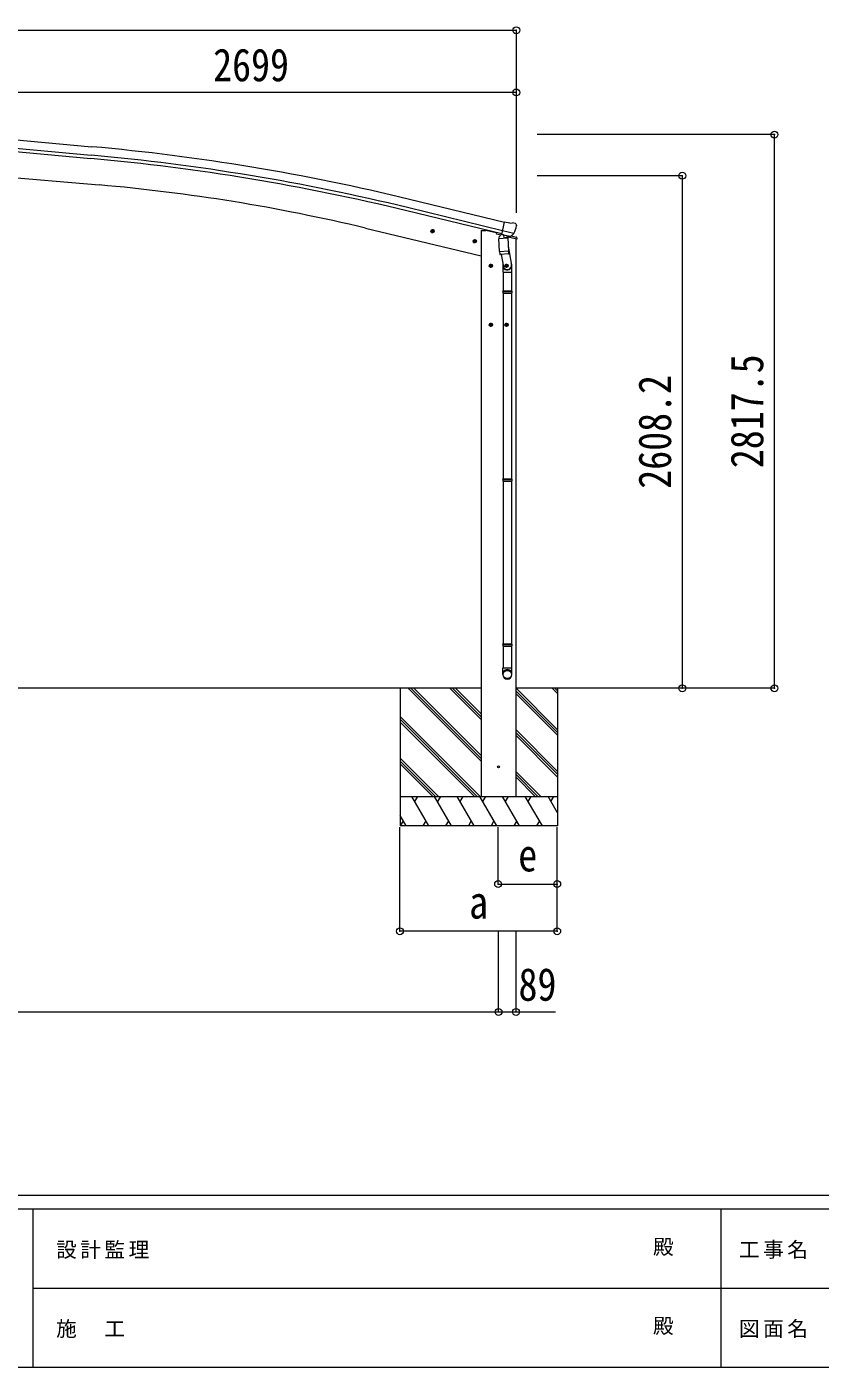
# Model space of a CAD drawing. Units: millimetres at full size, sheet at 1:35. Extents: x -9783 to 9892, y -6828 to 6752.
# Drawn here: x -4000 to 36, y -6828 to -7 of the extents above; entities that cross this region are included whole.
import ezdxf
from ezdxf.enums import TextEntityAlignment as Align

# ---------------------------------------------------------------- set-up
doc = ezdxf.new("R2010")
doc.units = ezdxf.units.MM
doc.header["$LTSCALE"] = 35
doc.header["$PDMODE"] = 32
doc.header["$PDSIZE"] = 35
for name, color, linetype, lineweight in [('0-0_0', 7, 'Continuous', 9), ('0-1_本体', 4, 'Continuous', 9), ('0-2_部品', 7, 'Continuous', 9), ('0-A_寸法', 6, 'Continuous', 9), ('F-0_240', 7, 'Continuous', 9)]:
    doc.layers.add(name, color=color, linetype=linetype, lineweight=lineweight)
doc.styles.add('ＭＳ ゴシック', font='')
doc.styles.get('ＭＳ ゴシック').set_extended_font_data('MS Gothic')

msp = doc.modelspace()

# ---------------------------------------------------------------- linework, layer by layer
at = {"layer": '0-0_0', "color": 6}
for p, q in [((-196.4, -3373.34), (-196.4, -555.84)), ((-665.41, -765.14), (-665.41, -3373.34))]:
    msp.add_line(p, q, dxfattribs=at)
at = {"layer": '0-0_0'}
for p, q in [((-1691.15, -3373.39), (-6745.15, -3373.39)), ((-2100.15, -3373.34), (-2100.15, -4073.34)), ((-1689.15, -3744.35), (-2060.17, -3373.34)), ((-1689.15, -3730.21), (-2046.03, -3373.34)), ((-1689.15, -3716.06), (-2031.88, -3373.34)), ((-1689.15, -3532.22), (-1848.04, -3373.34)), ((-1689.15, -3518.07), (-1833.89, -3373.34)), ((-1689.15, -3503.93), (-1819.75, -3373.34)), ((-913.27, -3373.39), (-1511.15, -3373.39)), ((-1300.15, -3584.56), (-1511.15, -3373.57)), ((-1300.15, -3598.71), (-1511.15, -3387.71)), ((-1300.15, -3612.85), (-1511.15, -3401.85)), ((-1300.15, -3400.72), (-1327.54, -3373.34)), ((-1300.15, -3386.58), (-1313.39, -3373.34)), ((-1300.15, -3373.39), (-1300.15, -4073.34)), ((-1694.01, -3923.34), (-2100.15, -3517.2)), ((-1708.15, -3923.34), (-2100.15, -3531.34)), ((-1722.3, -3923.34), (-2100.15, -3545.48)), ((-1300.15, -3796.7), (-1511.15, -3585.7)), ((-1300.15, -3810.84), (-1511.15, -3599.84)), ((-1300.15, -3824.98), (-1511.15, -3613.98)), ((-1906.15, -3923.34), (-2100.15, -3729.33)), ((-1920.29, -3923.34), (-2100.15, -3743.47)), ((-1934.43, -3923.34), (-2100.15, -3757.61)), ((-1385.65, -3923.34), (-1511.15, -3797.83)), ((-1399.79, -3923.34), (-1511.15, -3811.97)), ((-1413.93, -3923.34), (-1511.15, -3826.11)), ((-2100.15, -3923.34), (-1300.15, -3923.34)), ((-1954.77, -4073.34), (-2041.37, -3923.34)), ((-2026.37, -3949.32), (-2011.37, -3923.34)), ((-1839.3, -4073.34), (-1925.9, -3923.34)), ((-1895.9, -3923.34), (-1910.9, -3949.32)), ((-1723.83, -4073.34), (-1810.43, -3923.34)), ((-1795.43, -3949.32), (-1780.43, -3923.34)), ((-1608.36, -4073.34), (-1694.96, -3923.34)), ((-1689.15, -3923.34), (-1511.15, -3923.34)), ((-1679.96, -3949.32), (-1664.96, -3923.34)), ((-1492.89, -4073.34), (-1579.49, -3923.34)), ((-1564.49, -3949.32), (-1549.49, -3923.34)), ((-1377.42, -4073.34), (-1464.02, -3923.34)), ((-1449.02, -3949.32), (-1434.02, -3923.34)), ((-1300.15, -4007.17), (-1348.56, -3923.34)), ((-1333.55, -3949.32), (-1318.55, -3923.34)), ((-2070.24, -4073.34), (-2100.15, -4021.53)), ((-2085.24, -4047.36), (-2100.15, -4073.19)), ((-1300.15, -4073.34), (-2100.15, -4073.34)), ((-1969.77, -4047.36), (-1984.77, -4073.34)), ((-1854.3, -4047.36), (-1869.3, -4073.34)), ((-1738.83, -4047.36), (-1753.83, -4073.34)), ((-1623.36, -4047.36), (-1638.36, -4073.34)), ((-1507.89, -4047.36), (-1522.89, -4073.34)), ((-1392.42, -4047.36), (-1407.42, -4073.34))]:
    msp.add_line(p, q, dxfattribs=at)
msp.add_circle((-1600.15, -3773.34), 5, dxfattribs=at)
at = {"layer": '0-1_本体'}
for p, q in [((-4146.46, -574.37), (-3668.95, -617.58)), ((-4151.69, -634.15), (-3674.36, -677.33)), ((-4150.22, -617.37), (-3672.84, -660.56)), ((-4170.18, -765.13), (-3632.23, -812.2)), ((-1569.63, -1003.19), (-2052.5, -885.71)), ((-1583.63, -1061.54), (-2066.69, -944.05)), ((-1579.7, -1045.16), (-2062.71, -927.69)), ((-2276.23, -1032.15), (-1688.18, -1173.33)), ((-1689.15, -1043.34), (-1689.15, -3923.34)), ((-1688.15, -1043.34), (-1664.15, -1043.34)), ((-1612.15, -1055.82), (-1664.15, -1043.34)), ((-1511.15, -3923.34), (-1511.15, -1086.78))]:
    msp.add_line(p, q, dxfattribs=at)
for centre, radius, start, end in [((-4665.08, -11627.58), 10994.98, 76.33027, 84.83026), ((-4665.08, -11627.58), 11011.82, 76.33027, 84.83026), ((-4665.08, -11627.58), 11054.98, 76.33027, 84.83134), ((-4431.25, -10027.85), 9250.23, 76.52809, 85.04475)]:
    msp.add_arc(centre, radius, start, end, dxfattribs=at)
at = {"layer": '0-2_部品'}
for p, q in [((-1543.22, -1007.45), (-1569.15, -1001.23)), ((-1543.22, -1007.45), (-1529.96, -1004.76)), ((-1515.48, -1007.94), (-1528.66, -1004.78)), ((-1512.38, -1010.19), (-1508.53, -1016.49)), ((-1508.17, -1018.77), (-1508.44, -1019.92)), ((-1925.66, -1049.57), (-1945.11, -1044.9)), ((-1942.68, -1045.49), (-1937.52, -1040.04)), ((-1940.55, -1052.68), (-1942.68, -1045.49)), ((-1937.72, -1056.96), (-1933.05, -1037.51)), ((-1937.52, -1040.04), (-1930.22, -1041.79)), ((-1930.22, -1041.79), (-1928.09, -1048.99)), ((-1723.79, -1108.32), (-1719.12, -1088.87)), ((-1612.15, -1054.6), (-1612.15, -1058.35)), ((-1589.18, -1067.81), (-1608.31, -1063.21)), ((-1599.3, -1084.63), (-1553.61, -1081.43)), ((-1594.62, -1151.47), (-1599.3, -1084.63)), ((-1584.88, -1062.86), (-1598.19, -1078.18)), ((-1598.19, -1078.18), (-1597.75, -1084.52)), ((-1583.93, -1062.8), (-1584.88, -1062.86)), ((-1580.85, -1065.27), (-1582.38, -1064.9)), ((-1544.15, -1074.08), (-1580.85, -1065.27)), ((-1522.22, -1059.07), (-1579.73, -1045.27)), ((-1574.9, -1067.09), (-1573.88, -1081.7)), ((-1546.69, -1076.09), (-1572.5, -1082.52)), ((-1555.38, -1078.25), (-1555.15, -1081.54)), ((-1553.61, -1081.43), (-1548.93, -1148.27)), ((-1507.59, -1087.39), (-1550.62, -1077.07)), ((-1541.78, -1074.55), (-1549.3, -1072.75)), ((-1545.99, -1074.31), (-1545.93, -1075.05)), ((-1542.62, -1074.45), (-1544.15, -1074.08)), ((-1539.07, -1073.98), (-1522.69, -1059.49)), ((-1536.05, -1071.31), (-1509.89, -1077.59)), ((-1507.59, -1080.5), (-1507.59, -1087.39)), ((-1711.73, -1100.93), (-1731.17, -1096.26)), ((-1728.75, -1096.85), (-1723.58, -1091.4)), ((-1726.62, -1104.04), (-1728.75, -1096.85)), ((-1723.58, -1091.4), (-1716.28, -1093.15)), ((-1716.28, -1093.15), (-1714.15, -1100.35)), ((-1594.62, -1151.47), (-1548.93, -1148.27)), ((-1594.61, -1151.46), (-1593.72, -1164.16)), ((-1550.66, -1123.5), (-1534.75, -1219.68)), ((-1548.07, -1160.74), (-1548.95, -1148.27)), ((-1649.15, -1223.58), (-1629.15, -1223.58)), ((-1645.65, -1219.83), (-1639.15, -1216.07)), ((-1639.15, -1233.58), (-1639.15, -1213.58)), ((-1639.15, -1216.07), (-1632.65, -1219.83)), ((-1632.65, -1227.33), (-1639.15, -1231.08)), ((-1632.65, -1219.83), (-1632.65, -1227.33)), ((-1549.92, -1162.87), (-1591.61, -1165.79)), ((-1586.19, -1165.41), (-1575.46, -1229)), ((-1578.6, -1222.18), (-1578.6, -1256.84)), ((-1569.15, -1223.58), (-1549.15, -1223.58)), ((-1565.65, -1219.83), (-1559.15, -1216.07)), ((-1559.15, -1233.58), (-1559.15, -1213.58)), ((-1559.15, -1216.07), (-1552.65, -1219.83)), ((-1552.65, -1227.33), (-1559.15, -1231.08)), ((-1552.65, -1219.83), (-1552.65, -1227.33)), ((-1548.47, -1162.09), (-1548.47, -1162.09)), ((-1532.6, -1256.84), (-1532.6, -1222.48)), ((-1578.6, -1256.84), (-1532.6, -1256.84)), ((-1576.6, -1256.84), (-1576.6, -1350.84)), ((-1534.6, -1256.84), (-1534.6, -1350.84)), ((-1578.6, -1352.84), (-1577.6, -1350.84)), ((-1578.6, -1352.84), (-1532.6, -1352.84)), ((-1578.6, -1352.84), (-1578.6, -1360.84)), ((-1578.6, -1360.84), (-1532.6, -1360.84)), ((-1578.6, -1360.84), (-1577.6, -1362.84)), ((-1577.6, -1350.84), (-1533.6, -1350.84)), ((-1577.6, -1362.84), (-1533.6, -1362.84)), ((-1576.6, -1362.84), (-1576.6, -2307.02)), ((-1534.6, -1362.84), (-1534.6, -2307.02)), ((-1532.6, -1352.84), (-1533.6, -1350.84)), ((-1649.15, -1523.58), (-1629.15, -1523.58)), ((-1645.65, -1519.83), (-1639.15, -1516.07)), ((-1639.15, -1533.58), (-1639.15, -1513.58)), ((-1639.15, -1516.07), (-1632.65, -1519.83)), ((-1632.65, -1527.33), (-1639.15, -1531.08)), ((-1632.65, -1519.83), (-1632.65, -1527.33)), ((-1569.15, -1523.58), (-1549.15, -1523.58)), ((-1565.65, -1519.83), (-1559.15, -1516.07)), ((-1559.15, -1533.58), (-1559.15, -1513.58)), ((-1559.15, -1516.07), (-1552.65, -1519.83)), ((-1552.65, -1527.33), (-1559.15, -1531.08)), ((-1552.65, -1519.83), (-1552.65, -1527.33)), ((-1578.6, -2309.02), (-1577.6, -2307.02)), ((-1578.6, -2309.02), (-1532.6, -2309.02)), ((-1578.6, -2309.02), (-1578.6, -2317.02)), ((-1578.6, -2317.02), (-1532.6, -2317.02)), ((-1578.6, -2317.02), (-1577.6, -2319.02)), ((-1577.6, -2307.02), (-1533.6, -2307.02)), ((-1532.6, -2309.02), (-1533.6, -2307.02)), ((-1577.6, -2319.02), (-1533.6, -2319.02)), ((-1576.6, -2319.02), (-1576.6, -3147.21)), ((-1534.6, -2319.02), (-1534.6, -3147.21)), ((-1578.6, -3149.21), (-1577.6, -3147.21)), ((-1578.6, -3149.21), (-1532.6, -3149.21)), ((-1578.6, -3149.21), (-1578.6, -3157.21)), ((-1578.6, -3157.21), (-1532.6, -3157.21)), ((-1578.6, -3157.21), (-1577.6, -3159.21)), ((-1577.6, -3147.21), (-1533.6, -3147.21)), ((-1577.6, -3159.21), (-1533.6, -3159.21)), ((-1576.6, -3159.21), (-1576.6, -3269.21)), ((-1534.6, -3159.21), (-1534.6, -3269.21)), ((-1532.6, -3149.21), (-1533.6, -3147.21)), ((-1578.6, -3303.35), (-1578.6, -3269.21)), ((-1578.6, -3269.21), (-1532.6, -3269.21)), ((-1532.6, -3303.35), (-1532.6, -3269.21))]:
    msp.add_line(p, q, dxfattribs=at)
for points in [[(-1574.58, -1066.68), (-1584.31, -1064.34), (-1569.15, -1001.23)], [(-1928.09, -1048.99), (-1933.25, -1054.43), (-1940.55, -1052.68)], [(-1574.58, -1066.68), (-1574.35, -1066.83), (-1549.58, -1072.77), (-1549.3, -1072.75)], [(-1521.95, -1058.5), (-1522.54, -1059.34), (-1522.69, -1059.49)], [(-1714.15, -1100.35), (-1719.32, -1105.8), (-1726.62, -1104.04)], [(-1639.15, -1231.08), (-1645.65, -1227.33), (-1645.65, -1219.83)], [(-1559.15, -1231.08), (-1565.65, -1227.33), (-1565.65, -1219.83)], [(-1532.6, -1352.84), (-1532.6, -1360.84), (-1533.6, -1362.84)], [(-1639.15, -1531.08), (-1645.65, -1527.33), (-1645.65, -1519.83)], [(-1559.15, -1531.08), (-1565.65, -1527.33), (-1565.65, -1519.83)], [(-1532.6, -2309.02), (-1532.6, -2317.02), (-1533.6, -2319.02)], [(-1532.6, -3149.21), (-1532.6, -3157.21), (-1533.6, -3159.21)]]:
    msp.add_lwpolyline(points, dxfattribs=at)
for centre, radius in [((-1935.38, -1047.24), 8.5), ((-1935.38, -1047.24), 7.7), ((-1935.38, -1047.24), 6.5), ((-1721.45, -1098.6), 8.5), ((-1721.45, -1098.6), 7.7), ((-1721.45, -1098.6), 6.5), ((-1639.15, -1223.58), 8.5), ((-1639.15, -1223.58), 7.7), ((-1639.15, -1223.58), 6.5), ((-1559.15, -1223.58), 8.5), ((-1559.15, -1223.58), 7.7), ((-1559.15, -1223.58), 6.5), ((-1639.15, -1523.58), 8.5), ((-1639.15, -1523.58), 7.7), ((-1639.15, -1523.58), 6.5), ((-1559.15, -1523.58), 8.5), ((-1559.15, -1523.58), 7.7), ((-1559.15, -1523.58), 6.5)]:
    msp.add_circle(centre, radius, dxfattribs=at)
at = {"layer": '0-2_部品', "color": 4}
msp.add_circle((-1600.15, -3773.34), 4.5, dxfattribs=at)
at = {"layer": '0-2_部品'}
for centre, radius, start, end in [((-1529.36, -1007.7), 3, 76.5, 101.5), ((-1705.25, -972.67), 202.4, 334.90875, 346.5), ((-1516.65, -1012.8), 5, 31.5, 76.5), ((-1607.15, -1058.35), 5, 180, 256.5), ((-1582.26, -1064.41), 0.5, 221.23754, 256.5), ((-1575.5, -1067.17), 0.604, 7.79405, 79.40158), ((-1572.86, -1081.55), 1.03, 188.03431, 289.96103), ((-1546.93, -1075.12), 1, 284, 4), ((-1545.49, -1074.27), 0.5, 76.5, 184), ((-1542.5, -1073.96), 0.5, 256.5, 291.76246), ((-1510.59, -1080.5), 3, 0, 76.5), ((-1591.75, -1163.8), 2, 190.53157, 274), ((-1550.06, -1160.88), 2, 274, 322.59038), ((-1550.02, -1160.91), 1.95, 322.52234, 4.95983), ((-1562.6, -1222.48), 30, 0, 2.54858)]:
    msp.add_arc(centre, radius, start, end, dxfattribs=at)
for centre, major_axis, ratio, start_param, end_param in [((-1511.09, -1018.05), (1.57, -2.57), 0.99628, 0.7835347, 1.5707963), ((-1541.08, -1071.63), (0.73, -2.92), 0.997631, 5.8041905, 5.8929484), ((-1541.12, -1071.5), (-2.63, 3.16), 0.650902, 2.1145521, 2.1873627), ((-1541.06, -1071.73), (0.73, -2.92), 0.997631, 5.965759, 6.7621801), ((-1555.6, -1222.18), (-23, 0), 0.996195, 6.0000678, 10.0103449), ((-1555.6, -1222.18), (-21, 0), 0.996195, 0.3319459, 3.3482706), ((-1555.6, -3301.61), (23, 0), 0.996195, 6.2831853, 9.424778), ((-1555.6, -3303.35), (23, 0), 0.996195, 6.2831853, 9.424778), ((-1555.6, -3303.35), (0, -23.43), 0.981806, 4.712389, 7.8539816)]:
    msp.add_ellipse(centre, major_axis=major_axis, ratio=ratio, start_param=start_param, end_param=end_param, dxfattribs=at)
msp.add_ellipse((-1555.6, -3303.35), major_axis=(-21, 0), ratio=0.996195, dxfattribs=at)
at = {"layer": '0-A_寸法'}
for p, q in [((-6924.15, -24.98), (-1510.15, -24.98)), ((-1510.15, -24.98), (-1510.15, -953.82)), ((-1510.15, -341.6), (-4209.15, -341.6)), ((-196.4, -555.84), (-1404.05, -555.84)), ((-665.41, -765.14), (-1404.05, -765.14)), ((-665.41, -3373.34), (-994.24, -3373.34)), ((-196.4, -3373.34), (-665.41, -3373.34)), ((-2101.9, -4609.7), (-2101.9, -4080.76)), ((-1602.15, -4369.72), (-1602.15, -4080.76)), ((-1301.9, -4609.7), (-1301.9, -4080.76)), ((-1301.9, -4369.72), (-1301.9, -4080.76)), ((-1602.15, -4369.72), (-1301.9, -4369.72)), ((-1301.9, -4609.7), (-2101.9, -4609.7)), ((-1600.15, -5020.54), (-1600.15, -4609.7)), ((-1511.15, -5020.54), (-1511.15, -4609.7)), ((-6834.15, -5020.54), (-1600.15, -5020.54)), ((-1600.15, -5020.54), (-1511.15, -5020.54)), ((-1511.15, -5020.54), (-1311.15, -5020.54))]:
    msp.add_line(p, q, dxfattribs=at)
for p in [(-1510.15, -24.98), (-1510.15, -341.6), (-196.4, -555.84), (-665.41, -765.14), (-665.41, -3373.34), (-196.4, -3373.34), (-1602.15, -4369.72), (-1301.9, -4369.72), (-2101.9, -4609.7), (-1301.9, -4609.7), (-1600.15, -5020.54), (-1511.15, -5020.54)]:
    msp.add_point(p, dxfattribs=at)
at = {"layer": 'F-0_240', "color": 5}
for p, q in [((-9783.03, -5953.1), (9396.97, -5953.1)), ((-9783.03, -6023.1), (6285.75, -6023.1)), ((-3969.25, -6023.1), (-3969.25, -6828.1)), ((-469.25, -6023.1), (-469.25, -6828.1)), ((-3969.25, -6425.6), (3205.75, -6425.6)), ((-9783.03, -6828.1), (9396.97, -6828.1))]:
    msp.add_line(p, q, dxfattribs=at)

# ---------------------------------------------------------------- texts
at = {"layer": '0-A_寸法', "color": 7, "style": 'ＭＳ ゴシック', "width": 0.85}
for s, p in [('2699', (-3052.15, -334.6)), ('e', (-1500.03, -4355.22)), ('a', (-1750.03, -4595.2)), ('89', (-1498.65, -5013.54))]:
    msp.add_text(s, height=166.8, dxfattribs=at).set_placement(p, align=Align.BOTTOM_LEFT)
for s, p in [('2817.5', (-203.4, -2253.34)), ('2608.2', (-672.41, -2357.99))]:
    msp.add_text(s, height=166.8, rotation=90, dxfattribs=at).set_placement(p, align=Align.BOTTOM_LEFT)
at = {"layer": 'F-0_240', "style": 'ＭＳ ゴシック'}
for p in [(-814.24, -6276.85), (-814.24, -6679.35)]:
    msp.add_text('殿', height=76.98, dxfattribs=at).set_placement(p, align=Align.BOTTOM_LEFT)
at = {"layer": 'F-0_240', "char_height": 76.98, "attachment_point": 7, "style": 'ＭＳ ゴシック'}
for s, insert in [('\\T1.17;設計監理', (-3851.04, -6276.85)), ('\\T1.17;工事名', (-376.96, -6276.85)), ('\\T1.17;施\u3000工', (-3851.04, -6679.35)), ('\\T1.17;図面名', (-376.96, -6679.35))]:
    msp.add_mtext(s, dxfattribs=dict(at, insert=insert))

doc.saveas('drawing.dxf')
